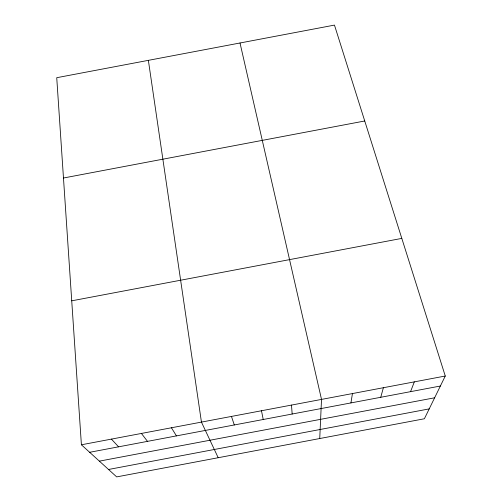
<?xml version="1.0" encoding="UTF-8"?>
<svg xmlns="http://www.w3.org/2000/svg" width="502" height="502" viewBox="0 0 502 502"><rect width="100%" height="100%" fill="white"/><g stroke="black" fill="none" stroke-linecap="round" stroke-linejoin="round"><path stroke-width="0.75" d="M319.743 438.535L321.518 399.41L240.012 42.99M350.923 402.924L352.454 393.562M380.742 397.289L383.39 387.72M410.561 391.654L414.326 381.871M445.268 376.023L424.385 418.762L116.677 476.9L81.406 444.785L56.732 77.703L334.464 25.1L445.268 376.023L81.406 444.785M63.472 178.009L364.741 120.982M71.73 300.823L401.813 238.394M89.651 452.296L440.386 386.019M99.371 461.143L434.632 397.791M108.526 469.477L429.216 408.885M111.413 439.112L118.579 446.83M141.42 433.446L147.506 441.365M171.433 427.773L176.434 435.893M218.201 457.717L201.446 422.1L148.366 60.347M231.46 416.428L234.296 424.962M261.479 410.755L263.23 419.496M291.499 405.083L292.164 414.024"/></g></svg>
